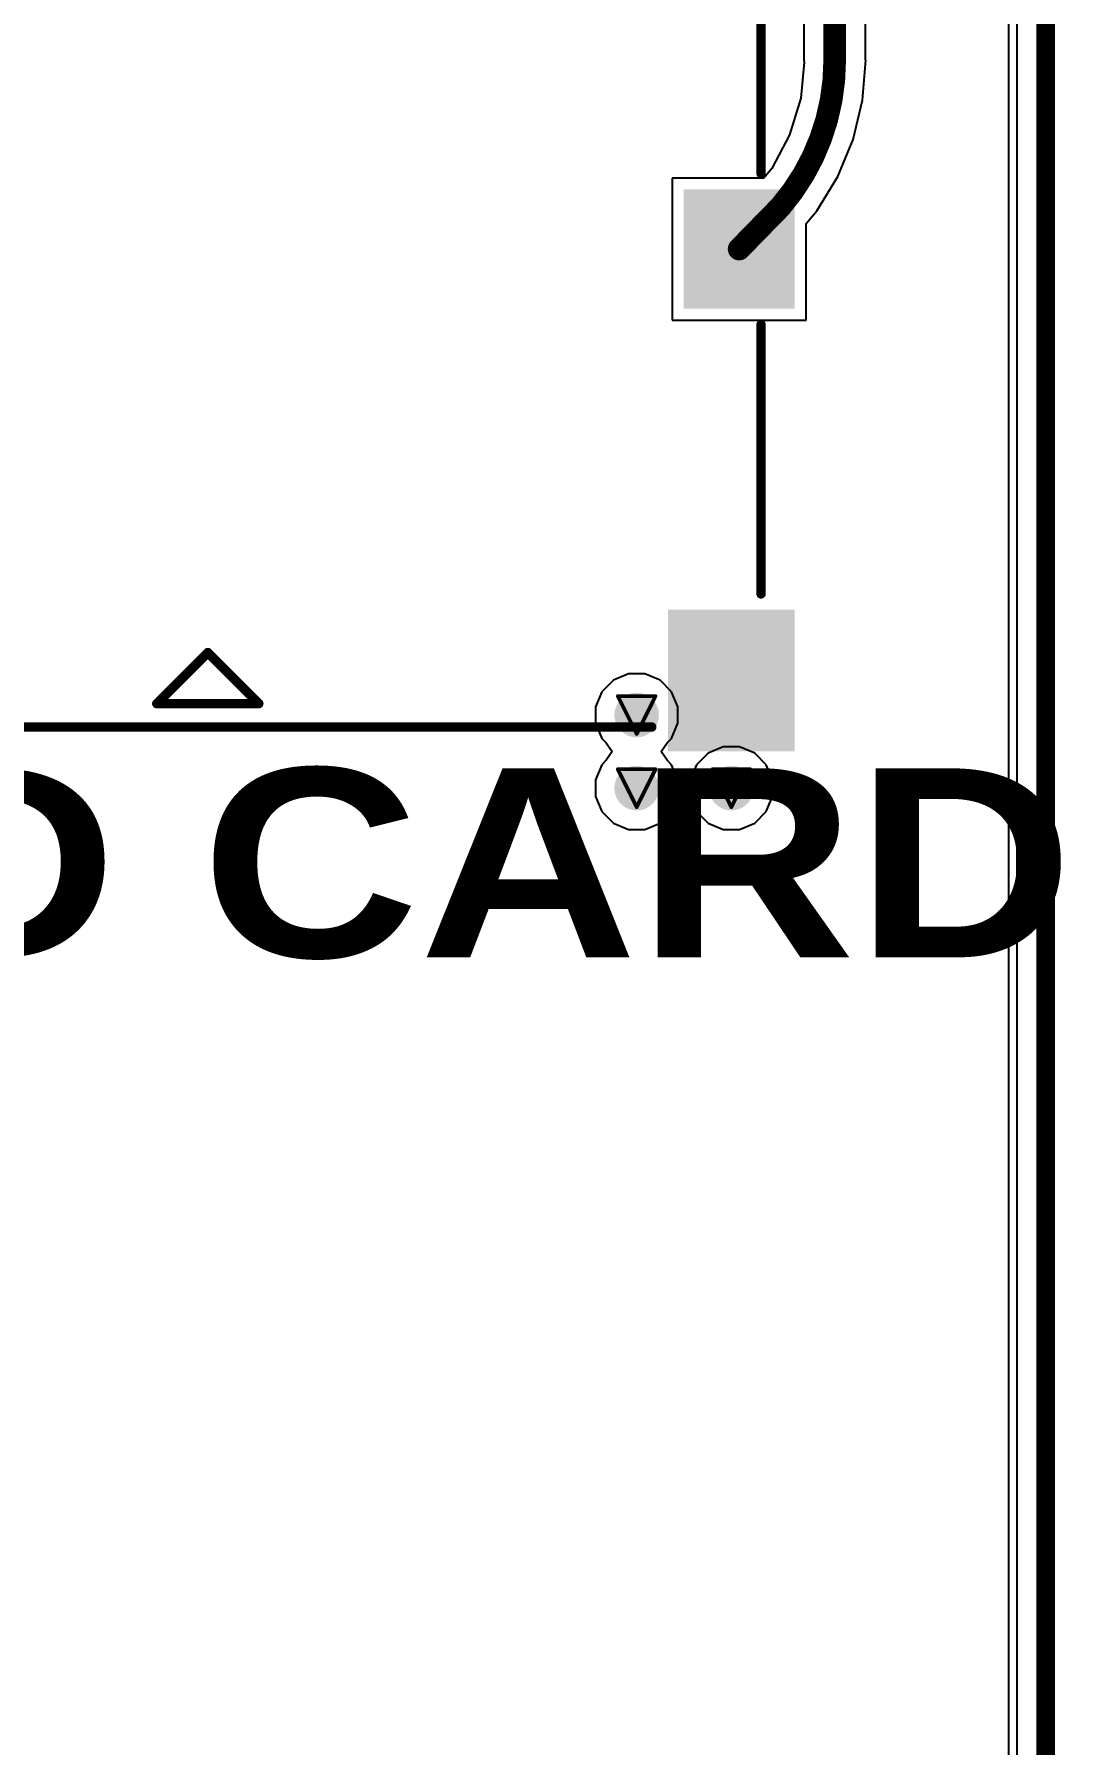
# Model space of a CAD drawing. Header units: inches. Extents: x 0 to 211, y 0 to 201.
# Drawn here: x 3.795 to 4.339, y 1.159 to 2.064 of the extents above; entities that cross this region are included whole.
import ezdxf

# ---------------------------------------------------------------- set-up
doc = ezdxf.new("R2010")
doc.units = ezdxf.units.IN
doc.header["$MEASUREMENT"] = 0
for name, color, linetype in [('Board Outline', 216, 'Continuous'), ('Bottom Layer', 5, 'Continuous'), ('Drill Drawing', 1, 'Continuous'), ('Layer 1', 16, 'Continuous'), ('Layer 2', 76, 'Continuous'), ('Top Layer', 1, 'Continuous'), ('Top Overlay', 2, 'Continuous'), ('Top Paste', 8, 'Continuous'), ('Top Solder', 216, 'Continuous'), ('Via Holes', 16, 'Continuous')]:
    doc.layers.add(name, color=color, linetype=linetype)
doc.styles.add('Arial Black_Bold', font='', dxfattribs={"height": 0.2})
doc.styles.get('Arial Black_Bold').set_extended_font_data('Arial Black', bold=True)

# ---------------------------------------------------------------- blocks, each defined once
blk = doc.blocks.new('5027740891_229')
at = {"layer": 'Top Layer'}
for points in [[(-0.2875, 0.32185), (-0.22451, 0.32185), (-0.22451, 0.2628), (-0.2875, 0.2628)], [(-0.13199, 0.32185), (-0.10049, 0.32185), (-0.10049, 0.25571), (-0.13199, 0.25571)], [(-0.08868, 0.32185), (-0.05718, 0.32185), (-0.05718, 0.25571), (-0.08868, 0.25571)], [(-0.04537, 0.32185), (-0.01388, 0.32185), (-0.01388, 0.25571), (-0.04537, 0.25571)], [(-0.00207, 0.32185), (0.02943, 0.32185), (0.02943, 0.25571), (-0.00207, 0.25571)], [(0.04124, 0.32185), (0.07274, 0.32185), (0.07274, 0.25571), (0.04124, 0.25571)], [(0.08455, 0.32185), (0.11604, 0.32185), (0.11604, 0.25571), (0.08455, 0.25571)], [(0.12785, 0.32185), (0.15935, 0.32185), (0.15935, 0.25571), (0.12785, 0.25571)], [(0.17116, 0.32185), (0.20266, 0.32185), (0.20266, 0.25571), (0.17116, 0.25571)], [(0.21053, 0.32185), (0.27352, 0.32185), (0.27352, 0.2628), (0.21053, 0.2628)], [(0.24242, 0.25492), (0.29321, 0.25492), (0.29321, 0.1998), (0.24242, 0.1998)], [(0.24242, -0.03642), (0.29321, -0.03642), (0.29321, -0.09154), (0.24242, -0.09154)], [(-0.29734, -0.25886), (-0.23829, -0.25886), (-0.23829, -0.32579), (-0.29734, -0.32579)], [(0.23415, -0.25886), (0.29321, -0.25886), (0.29321, -0.32579), (0.23415, -0.32579)]]:
    blk.add_hatch(color=1, dxfattribs=at).paths.add_polyline_path(points)
at = {"layer": 'Top Paste'}
for points in [[(-0.2875, 0.32185), (-0.22451, 0.32185), (-0.22451, 0.2628), (-0.2875, 0.2628)], [(-0.13199, 0.32185), (-0.10049, 0.32185), (-0.10049, 0.25571), (-0.13199, 0.25571)], [(-0.08868, 0.32185), (-0.05718, 0.32185), (-0.05718, 0.25571), (-0.08868, 0.25571)], [(-0.04537, 0.32185), (-0.01388, 0.32185), (-0.01388, 0.25571), (-0.04537, 0.25571)], [(-0.00207, 0.32185), (0.02943, 0.32185), (0.02943, 0.25571), (-0.00207, 0.25571)], [(0.04124, 0.32185), (0.07274, 0.32185), (0.07274, 0.25571), (0.04124, 0.25571)], [(0.08455, 0.32185), (0.11604, 0.32185), (0.11604, 0.25571), (0.08455, 0.25571)], [(0.12785, 0.32185), (0.15935, 0.32185), (0.15935, 0.25571), (0.12785, 0.25571)], [(0.17116, 0.32185), (0.20266, 0.32185), (0.20266, 0.25571), (0.17116, 0.25571)], [(0.21053, 0.32185), (0.27352, 0.32185), (0.27352, 0.2628), (0.21053, 0.2628)], [(0.24242, 0.25492), (0.29321, 0.25492), (0.29321, 0.1998), (0.24242, 0.1998)], [(0.24242, -0.03642), (0.29321, -0.03642), (0.29321, -0.09154), (0.24242, -0.09154)], [(-0.29734, -0.25886), (-0.23829, -0.25886), (-0.23829, -0.32579), (-0.29734, -0.32579)], [(0.23415, -0.25886), (0.29321, -0.25886), (0.29321, -0.32579), (0.23415, -0.32579)]]:
    blk.add_hatch(color=8, dxfattribs=at).paths.add_polyline_path(points)
at = {"layer": 'Top Solder'}
for points in [[(-0.2915, 0.32585), (-0.22051, 0.32585), (-0.22051, 0.2588), (-0.2915, 0.2588)], [(-0.13599, 0.32585), (-0.09649, 0.32585), (-0.09649, 0.25171), (-0.13599, 0.25171)], [(-0.09268, 0.32585), (-0.05318, 0.32585), (-0.05318, 0.25171), (-0.09268, 0.25171)], [(-0.04937, 0.32585), (-0.00988, 0.32585), (-0.00988, 0.25171), (-0.04937, 0.25171)], [(-0.00607, 0.32585), (0.03343, 0.32585), (0.03343, 0.25171), (-0.00607, 0.25171)], [(0.03724, 0.32585), (0.07674, 0.32585), (0.07674, 0.25171), (0.03724, 0.25171)], [(0.08055, 0.32585), (0.12004, 0.32585), (0.12004, 0.25171), (0.08055, 0.25171)], [(0.12385, 0.32585), (0.16335, 0.32585), (0.16335, 0.25171), (0.12385, 0.25171)], [(0.16716, 0.32585), (0.20666, 0.32585), (0.20666, 0.25171), (0.16716, 0.25171)], [(0.20653, 0.32585), (0.27752, 0.32585), (0.27752, 0.2588), (0.20653, 0.2588)], [(0.23842, 0.25892), (0.29721, 0.25892), (0.29721, 0.1958), (0.23842, 0.1958)], [(0.23842, -0.03242), (0.29721, -0.03242), (0.29721, -0.09554), (0.23842, -0.09554)], [(-0.30134, -0.25486), (-0.23429, -0.25486), (-0.23429, -0.32979), (-0.30134, -0.32979)], [(0.23015, -0.25486), (0.29721, -0.25486), (0.29721, -0.32979), (0.23015, -0.32979)]]:
    blk.add_hatch(color=216, dxfattribs=at).paths.add_polyline_path(points)
at = {"layer": 'Top Overlay'}
for p, q in [((-0.0135, -0.2775), (-0.0405, -0.3045)), ((0.0135, -0.3045), (-0.0135, -0.2775)), ((-0.0405, -0.3045), (0.0135, -0.3045))]:
    blk.add_line(p, q, dxfattribs=at)
for points in [[(-0.21191, 0.27362, 0.005, 0.005, 0), (-0.14459, 0.27362, 0.005, 0.005, 0)], [(-0.28356, -0.24626, 0.005, 0.005, 0), (-0.28356, 0.25039, 0.005, 0.005, 0)], [(0.27943, -0.02402, 0.005, 0.005, 0), (0.27943, 0.1874, 0.005, 0.005, 0)], [(0.27943, -0.24646, 0.005, 0.005, 0), (0.27943, -0.10394, 0.005, 0.005, 0)], [(-0.0405, -0.3045, 0.005, 0.005, 0), (-0.0135, -0.2775, 0.005, 0.005, 0)], [(-0.0135, -0.2775, 0.005, 0.005, 0), (0.0135, -0.3045, 0.005, 0.005, 0)], [(-0.0405, -0.3045, 0.005, 0.005, 0), (0.0135, -0.3045, 0.005, 0.005, 0)], [(-0.22569, -0.31693, 0.005, 0.005, 0), (0.22156, -0.31693, 0.005, 0.005, 0)]]:
    blk.add_lwpolyline(points, format="xyseb", dxfattribs=at)
for points in [[(-0.21316, 0.27362, 0.0025, 0.0025, 1), (-0.21066, 0.27362, 0.0025, 0.0025, 1)], [(-0.14584, 0.27362, 0.0025, 0.0025, 1), (-0.14334, 0.27362, 0.0025, 0.0025, 1)], [(-0.28481, 0.25039, 0.0025, 0.0025, 1), (-0.28231, 0.25039, 0.0025, 0.0025, 1)], [(0.27818, 0.1874, 0.0025, 0.0025, 1), (0.28068, 0.1874, 0.0025, 0.0025, 1)], [(0.27818, -0.02402, 0.0025, 0.0025, 1), (0.28068, -0.02402, 0.0025, 0.0025, 1)], [(0.27818, -0.10394, 0.0025, 0.0025, 1), (0.28068, -0.10394, 0.0025, 0.0025, 1)], [(-0.28481, -0.24626, 0.0025, 0.0025, 1), (-0.28231, -0.24626, 0.0025, 0.0025, 1)], [(0.27818, -0.24646, 0.0025, 0.0025, 1), (0.28068, -0.24646, 0.0025, 0.0025, 1)], [(-0.01475, -0.2775, 0.0025, 0.0025, 1), (-0.01225, -0.2775, 0.0025, 0.0025, 1)], [(-0.01475, -0.2775, 0.0025, 0.0025, 1), (-0.01225, -0.2775, 0.0025, 0.0025, 1)], [(-0.04175, -0.3045, 0.0025, 0.0025, 1), (-0.03925, -0.3045, 0.0025, 0.0025, 1)], [(-0.04175, -0.3045, 0.0025, 0.0025, 1), (-0.03925, -0.3045, 0.0025, 0.0025, 1)], [(0.01225, -0.3045, 0.0025, 0.0025, 1), (0.01475, -0.3045, 0.0025, 0.0025, 1)], [(0.01225, -0.3045, 0.0025, 0.0025, 1), (0.01475, -0.3045, 0.0025, 0.0025, 1)], [(-0.22694, -0.31693, 0.0025, 0.0025, 1), (-0.22444, -0.31693, 0.0025, 0.0025, 1)], [(0.22031, -0.31693, 0.0025, 0.0025, 1), (0.22281, -0.31693, 0.0025, 0.0025, 1)]]:
    blk.add_lwpolyline(points, format="xyseb", close=True, dxfattribs=at)

msp = doc.modelspace()

# ---------------------------------------------------------------- hatches: boundary and pattern name
at = {"layer": 'Bottom Layer'}
h = msp.add_hatch(color=5, dxfattribs=at)
edge = h.paths.add_edge_path()
edge.add_arc((4.11415, 1.704), 0.01181, 0, 360)
h = msp.add_hatch(color=5, dxfattribs=at)
edge = h.paths.add_edge_path()
edge.add_arc((4.11415, 1.66532), 0.01181, 0, 360)
h = msp.add_hatch(color=5, dxfattribs=at)
edge = h.paths.add_edge_path()
edge.add_arc((4.16427, 1.66532), 0.01181, 0, 360)
at = {"layer": 'Layer 1'}
h = msp.add_hatch(color=16, dxfattribs=at)
edge = h.paths.add_edge_path()
edge.add_arc((4.11415, 1.704), 0.01181, 0, 360)
h = msp.add_hatch(color=16, dxfattribs=at)
edge = h.paths.add_edge_path()
edge.add_arc((4.11415, 1.66532), 0.01181, 0, 360)
h = msp.add_hatch(color=16, dxfattribs=at)
edge = h.paths.add_edge_path()
edge.add_arc((4.16427, 1.66532), 0.01181, 0, 360)
at = {"layer": 'Layer 2'}
h = msp.add_hatch(color=76, dxfattribs=at)
edge = h.paths.add_edge_path()
edge.add_arc((4.11415, 1.704), 0.01181, 0, 360)
h = msp.add_hatch(color=76, dxfattribs=at)
edge = h.paths.add_edge_path()
edge.add_arc((4.11415, 1.66532), 0.01181, 0, 360)
h = msp.add_hatch(color=76, dxfattribs=at)
edge = h.paths.add_edge_path()
edge.add_arc((4.16427, 1.66532), 0.01181, 0, 360)
at = {"layer": 'Top Layer'}
h = msp.add_hatch(color=1, dxfattribs=at)
edge = h.paths.add_edge_path()
edge.add_arc((4.11415, 1.704), 0.01181, 0, 360)
h = msp.add_hatch(color=1, dxfattribs=at)
edge = h.paths.add_edge_path()
edge.add_arc((4.11415, 1.66532), 0.01181, 0, 360)
h = msp.add_hatch(color=1, dxfattribs=at)
edge = h.paths.add_edge_path()
edge.add_arc((4.16427, 1.66532), 0.01181, 0, 360)
at = {"layer": 'Via Holes'}
h = msp.add_hatch(color=7, dxfattribs=at)
edge = h.paths.add_edge_path()
edge.add_arc((4.11415, 1.704), 0.00591, 0, 360)
h = msp.add_hatch(color=7, dxfattribs=at)
edge = h.paths.add_edge_path()
edge.add_arc((4.11415, 1.66532), 0.00591, 0, 360)
h = msp.add_hatch(color=7, dxfattribs=at)
edge = h.paths.add_edge_path()
edge.add_arc((4.16427, 1.66532), 0.00591, 0, 360)

# ---------------------------------------------------------------- linework, layer by layer
at = {"layer": 'Board Outline'}
msp.add_lwpolyline([(4.33071, 0, 0.01, 0.01, 0), (4.33071, 4.72441, 0.01, 0.01, 0)], format="xyseb", dxfattribs=at)
at = {"layer": 'Bottom Layer'}
msp.add_line((4.31542, 4.56122), (4.31542, 0.1632), dxfattribs=at)
at = {"layer": 'Drill Drawing'}
for points in [[(4.10415, 1.714, 0.002, 0.002, 0), (4.12415, 1.714, 0.002, 0.002, 0)], [(4.10415, 1.714, 0.002, 0.002, 0), (4.11415, 1.694, 0.002, 0.002, 0)], [(4.11415, 1.694, 0.002, 0.002, 0), (4.12415, 1.714, 0.002, 0.002, 0)], [(4.10415, 1.67532, 0.002, 0.002, 0), (4.12415, 1.67532, 0.002, 0.002, 0)], [(4.10415, 1.67532, 0.002, 0.002, 0), (4.11415, 1.65532, 0.002, 0.002, 0)], [(4.11415, 1.65532, 0.002, 0.002, 0), (4.12415, 1.67532, 0.002, 0.002, 0)], [(4.15427, 1.67532, 0.002, 0.002, 0), (4.17427, 1.67532, 0.002, 0.002, 0)], [(4.15427, 1.67532, 0.002, 0.002, 0), (4.16427, 1.65532, 0.002, 0.002, 0)], [(4.16427, 1.65532, 0.002, 0.002, 0), (4.17427, 1.67532, 0.002, 0.002, 0)]]:
    msp.add_lwpolyline(points, format="xyseb", dxfattribs=at)
for points in [[(4.10365, 1.714, 0.001, 0.001, 1), (4.10465, 1.714, 0.001, 0.001, 1)], [(4.10365, 1.714, 0.001, 0.001, 1), (4.10465, 1.714, 0.001, 0.001, 1)], [(4.12365, 1.714, 0.001, 0.001, 1), (4.12465, 1.714, 0.001, 0.001, 1)], [(4.12365, 1.714, 0.001, 0.001, 1), (4.12465, 1.714, 0.001, 0.001, 1)], [(4.11365, 1.694, 0.001, 0.001, 1), (4.11465, 1.694, 0.001, 0.001, 1)], [(4.11365, 1.694, 0.001, 0.001, 1), (4.11465, 1.694, 0.001, 0.001, 1)], [(4.10365, 1.67532, 0.001, 0.001, 1), (4.10465, 1.67532, 0.001, 0.001, 1)], [(4.10365, 1.67532, 0.001, 0.001, 1), (4.10465, 1.67532, 0.001, 0.001, 1)], [(4.12365, 1.67532, 0.001, 0.001, 1), (4.12465, 1.67532, 0.001, 0.001, 1)], [(4.12365, 1.67532, 0.001, 0.001, 1), (4.12465, 1.67532, 0.001, 0.001, 1)], [(4.15377, 1.67532, 0.001, 0.001, 1), (4.15477, 1.67532, 0.001, 0.001, 1)], [(4.15377, 1.67532, 0.001, 0.001, 1), (4.15477, 1.67532, 0.001, 0.001, 1)], [(4.17377, 1.67532, 0.001, 0.001, 1), (4.17477, 1.67532, 0.001, 0.001, 1)], [(4.17377, 1.67532, 0.001, 0.001, 1), (4.17477, 1.67532, 0.001, 0.001, 1)], [(4.11365, 1.65532, 0.001, 0.001, 1), (4.11465, 1.65532, 0.001, 0.001, 1)], [(4.11365, 1.65532, 0.001, 0.001, 1), (4.11465, 1.65532, 0.001, 0.001, 1)], [(4.16377, 1.65532, 0.001, 0.001, 1), (4.16477, 1.65532, 0.001, 0.001, 1)], [(4.16377, 1.65532, 0.001, 0.001, 1), (4.16477, 1.65532, 0.001, 0.001, 1)]]:
    msp.add_lwpolyline(points, format="xyseb", close=True, dxfattribs=at)
at = {"layer": 'Layer 1'}
msp.add_line((4.31542, 4.56122), (4.31542, 0.1632), dxfattribs=at)
at = {"layer": 'Layer 2'}
for p, q in [((4.31095, 2.68865), (4.31095, 0.16885)), ((4.1018, 1.72249), (4.09566, 1.71635)), ((4.10981, 1.72581), (4.1018, 1.72249)), ((4.11849, 1.72581), (4.10981, 1.72581)), ((4.12651, 1.72249), (4.11849, 1.72581)), ((4.13264, 1.71635), (4.12651, 1.72249)), ((4.09566, 1.71635), (4.09234, 1.70833)), ((4.13596, 1.70833), (4.13264, 1.71635)), ((4.09234, 1.70833), (4.09234, 1.69966)), ((4.13596, 1.69966), (4.13596, 1.70833)), ((4.09234, 1.69966), (4.09566, 1.69164)), ((4.13264, 1.69164), (4.13596, 1.69966)), ((4.09566, 1.69164), (4.09807, 1.68923)), ((4.09807, 1.68923), (4.10121, 1.68466)), ((4.10121, 1.68466), (4.09807, 1.68008)), ((4.12709, 1.68466), (4.13023, 1.68923)), ((4.13023, 1.68008), (4.12709, 1.68466)), ((4.13023, 1.68923), (4.13264, 1.69164)), ((4.15192, 1.68381), (4.14578, 1.67767)), ((4.15993, 1.68713), (4.15192, 1.68381)), ((4.16861, 1.68713), (4.15993, 1.68713)), ((4.17663, 1.68381), (4.16861, 1.68713)), ((4.18276, 1.67767), (4.17663, 1.68381)), ((4.09566, 1.67767), (4.09234, 1.66965)), ((4.09807, 1.68008), (4.09566, 1.67767)), ((4.13264, 1.67767), (4.13023, 1.68008)), ((4.13596, 1.66965), (4.13264, 1.67767)), ((4.14578, 1.67767), (4.14246, 1.66965)), ((4.18608, 1.66965), (4.18276, 1.67767)), ((4.09234, 1.66965), (4.09234, 1.66098)), ((4.14246, 1.66965), (4.13596, 1.66965)), ((4.18608, 1.66098), (4.18608, 1.66965)), ((4.09234, 1.66098), (4.09566, 1.65296)), ((4.13264, 1.65296), (4.13596, 1.66098)), ((4.13596, 1.66098), (4.14246, 1.66098)), ((4.14246, 1.66098), (4.14578, 1.65296)), ((4.18276, 1.65296), (4.18608, 1.66098)), ((4.09566, 1.65296), (4.1018, 1.64682)), ((4.12651, 1.64682), (4.13264, 1.65296)), ((4.14578, 1.65296), (4.15192, 1.64682)), ((4.17663, 1.64682), (4.18276, 1.65296)), ((4.1018, 1.64682), (4.10981, 1.6435)), ((4.10981, 1.6435), (4.11849, 1.6435)), ((4.11849, 1.6435), (4.12651, 1.64682)), ((4.15192, 1.64682), (4.15993, 1.6435)), ((4.15993, 1.6435), (4.16861, 1.6435)), ((4.16861, 1.6435), (4.17663, 1.64682))]:
    msp.add_line(p, q, dxfattribs=at)
at = {"layer": 'Top Layer'}
for p, q in [((4.31542, 4.56122), (4.31542, 0.1632)), ((4.2353, 2.05046), (4.2353, 2.38332)), ((4.20268, 2.38035), (4.20268, 2.05046)), ((4.20288, 2.04942), (4.20101, 2.03037)), ((4.20268, 2.05046), (4.20288, 2.04942)), ((4.23374, 2.02928), (4.23541, 2.05046)), ((4.23541, 2.05046), (4.2353, 2.05046)), ((4.20101, 2.03037), (4.19515, 2.01105)), ((4.22878, 2.00862), (4.23374, 2.02928)), ((4.19515, 2.01105), (4.18563, 1.99325)), ((4.22065, 1.98899), (4.22878, 2.00862)), ((4.18563, 1.99325), (4.18145, 1.98815)), ((4.18145, 1.98815), (4.13301, 1.98815)), ((4.13301, 1.98815), (4.13301, 1.91303)), ((4.20955, 1.97088), (4.22065, 1.98899)), ((4.2038, 1.96414), (4.20955, 1.97088)), ((4.2038, 1.91303), (4.2038, 1.96414)), ((4.13301, 1.91303), (4.2038, 1.91303))]:
    msp.add_line(p, q, dxfattribs=at)
for points in [[(4.21899, 2.05046, 0.012, 0.012, 0), (4.21899, 2.38332, 0.012, 0.012, 0)], [(4.21899, 2.05046, 0.012, 0.012, -0.179207), (4.1903, 1.97297, 0.012, 0.012, 0)], [(4.1684, 1.95059, 0.012, 0.012, 0), (4.1903, 1.97297, 0.012, 0.012, 0)]]:
    msp.add_lwpolyline(points, format="xyseb", dxfattribs=at)
for points in [[(4.21599, 2.05046, 0.006, 0.006, 1), (4.22199, 2.05046, 0.006, 0.006, 1)], [(4.21599, 2.05046, 0.006, 0.006, 1), (4.22199, 2.05046, 0.006, 0.006, 1)], [(4.1873, 1.97297, 0.006, 0.006, 1), (4.1933, 1.97297, 0.006, 0.006, 1)], [(4.1873, 1.97297, 0.006, 0.006, 1), (4.1933, 1.97297, 0.006, 0.006, 1)], [(4.1654, 1.95059, 0.006, 0.006, 1), (4.1714, 1.95059, 0.006, 0.006, 1)]]:
    msp.add_lwpolyline(points, format="xyseb", close=True, dxfattribs=at)

# ---------------------------------------------------------------- block references
msp.add_blockref('5027740891_229', (3.90059, 2.01457))

# ---------------------------------------------------------------- texts
at = {"layer": 'Top Overlay', "style": 'Arial Black_Bold'}
msp.add_text('SD CARD', height=0.1, dxfattribs=at).set_placement((3.61703, 1.57583))

doc.saveas('drawing.dxf')
